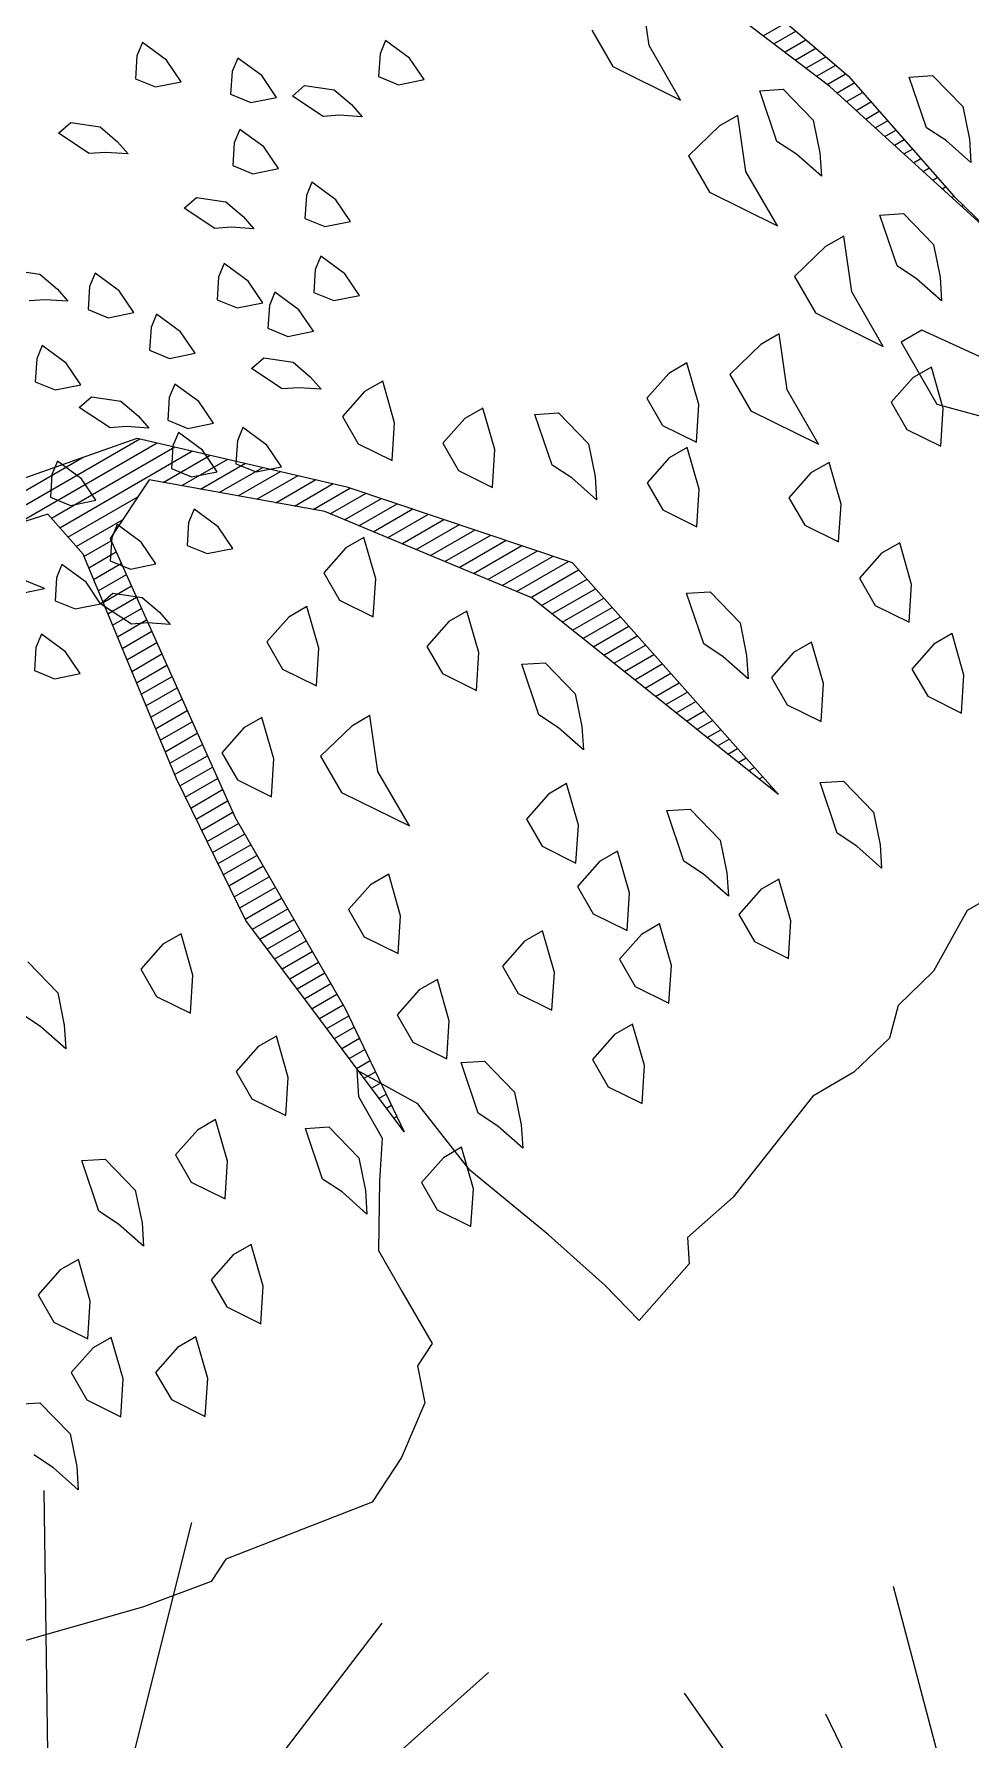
# Model space of a CAD drawing. Header units: metres. Extents: x 12093 to 20303, y 514 to 1412.
# Drawn here: x 19692.317 to 19693.405, y 701.031 to 703.011 of the extents above; entities that cross this region are included whole.
import ezdxf

# ---------------------------------------------------------------- set-up
doc = ezdxf.new("R2010")
doc.units = ezdxf.units.M
doc.layers.get('0').update_dxf_attribs({"lineweight": 13})
for name, color, linetype, lineweight in [('AMBI-GRASS', 104, 'Continuous', 20), ('ARBOLES', 52, 'Continuous', 13), ('grass', 64, 'Continuous', 13), ('MANZANAS-ORIGINALES', 147, 'Continuous', 9)]:
    doc.layers.add(name, color=color, linetype=linetype, lineweight=lineweight)

# ---------------------------------------------------------------- blocks, each defined once
blk = doc.blocks.new('ghgfghgh')
at = {"layer": 'ARBOLES', "lineweight": 20}
for p, q in [((20002.6373, 663.7439), (20002.5112, 663.8395)), ((20002.5455, 663.8416), (20002.6506, 663.7516)), ((20002.5885, 663.7809), (20002.6051, 663.7905)), ((20002.5963, 663.775), (20002.6124, 663.7843)), ((20002.6041, 663.7691), (20002.6197, 663.7781)), ((20002.6119, 663.7632), (20002.6269, 663.7719)), ((20002.6197, 663.7573), (20002.6342, 663.7656)), ((20002.6275, 663.7513), (20002.6415, 663.7594)), ((20002.6353, 663.7454), (20002.6488, 663.7532)), ((20002.7683, 663.6245), (20002.6373, 663.7439)), ((20002.6425, 663.7392), (20002.6551, 663.7465)), ((20002.6495, 663.7328), (20002.6612, 663.7395)), ((20002.6506, 663.7516), (20002.7282, 663.6634)), ((20002.6565, 663.7264), (20002.6673, 663.7326)), ((20002.6635, 663.72), (20002.6734, 663.7257)), ((20002.6705, 663.7136), (20002.6795, 663.7188)), ((20002.6775, 663.7073), (20002.6855, 663.7119)), ((20002.6845, 663.7009), (20002.6916, 663.705)), ((20002.6915, 663.6945), (20002.6977, 663.698)), ((20002.6985, 663.6881), (20002.7038, 663.6911)), ((20002.7055, 663.6817), (20002.7098, 663.6842)), ((20002.7126, 663.6753), (20002.7159, 663.6773)), ((20002.7266, 663.6626), (20002.7281, 663.6635)), ((20002.7282, 663.6634), (20002.7683, 663.6245)), ((20002.7336, 663.6562), (20002.7348, 663.6569)), ((20002.0027, 663.4114), (20002.1318, 663.486)), ((20002.0121, 663.445), (20002.13, 663.4864)), ((20002.0423, 663.4239), (20002.1447, 663.483)), ((20002.0672, 663.4278), (20002.1576, 663.48)), ((20002.0733, 663.4209), (20002.1705, 663.4771)), ((20002.13, 663.4864), (20002.2834, 663.4509)), ((20001.9864, 663.4125), (20002.0903, 663.4725)), ((20002.1489, 663.4541), (20002.1834, 663.4741)), ((20002.1626, 663.4517), (20002.1963, 663.4711)), ((20002.1764, 663.4492), (20002.2092, 663.4681)), ((20002.1901, 663.4467), (20002.222, 663.4651)), ((20002.1387, 663.456), (20002.1103, 663.413)), ((20002.2673, 663.4328), (20002.1387, 663.456)), ((20002.2039, 663.4442), (20002.2349, 663.4621)), ((20002.2176, 663.4417), (20002.2478, 663.4592)), ((20002.2314, 663.4392), (20002.2607, 663.4562)), ((20002.2451, 663.4368), (20002.2736, 663.4532)), ((20002.0793, 663.414), (20002.1304, 663.4435)), ((20002.2589, 663.4343), (20002.2861, 663.45)), ((20002.2714, 663.4311), (20002.2976, 663.4462)), ((20002.2819, 663.4267), (20002.309, 663.4423)), ((20002.2834, 663.4509), (20002.4484, 663.3955)), ((20002.0645, 663.4309), (20001.997, 663.4096)), ((20002.0903, 663.4015), (20002.0645, 663.4309)), ((20002.419, 663.3696), (20002.2673, 663.4328)), ((20002.2924, 663.4223), (20002.3204, 663.4385)), ((20002.3029, 663.418), (20002.3318, 663.4347)), ((20002.3134, 663.4136), (20002.3432, 663.4308)), ((20002.0854, 663.4071), (20002.1193, 663.4267)), ((20002.3239, 663.4092), (20002.3546, 663.427)), ((20002.3343, 663.4049), (20002.366, 663.4232)), ((20002.3448, 663.4005), (20002.3775, 663.4193)), ((20002.3553, 663.3961), (20002.3889, 663.4155)), ((20002.091, 663.3999), (20002.111, 663.4114)), ((20002.0945, 663.3915), (20002.1147, 663.4032)), ((20002.1103, 663.413), (20002.2017, 663.2087)), ((20002.3658, 663.3918), (20002.4003, 663.4117)), ((20002.3763, 663.3874), (20002.4117, 663.4078)), ((20002.3868, 663.383), (20002.4231, 663.404)), ((20002.1587, 663.237), (20002.0903, 663.4015)), ((20002.098, 663.3831), (20002.1184, 663.3949)), ((20002.3973, 663.3787), (20002.4345, 663.4001)), ((20002.4078, 663.3743), (20002.4459, 663.3963)), ((20002.4183, 663.3699), (20002.4532, 663.3901)), ((20002.4484, 663.3955), (20002.5997, 663.2257)), ((20002.1015, 663.3747), (20002.1221, 663.3866)), ((20002.105, 663.3663), (20002.1258, 663.3783)), ((20002.4261, 663.364), (20002.4594, 663.3832)), ((20002.1085, 663.3579), (20002.1295, 663.37)), ((20002.5997, 663.2257), (20002.419, 663.3696)), ((20002.4337, 663.358), (20002.4655, 663.3763)), ((20002.4413, 663.3519), (20002.4716, 663.3694)), ((20002.112, 663.3495), (20002.1332, 663.3617)), ((20002.1155, 663.341), (20002.1369, 663.3534)), ((20002.4488, 663.3459), (20002.4777, 663.3626)), ((20002.4564, 663.3398), (20002.4839, 663.3557)), ((20002.119, 663.3326), (20002.1406, 663.3452)), ((20002.464, 663.3338), (20002.49, 663.3488)), ((20002.4716, 663.3277), (20002.4961, 663.3419)), ((20002.1225, 663.3242), (20002.1443, 663.3369)), ((20002.126, 663.3158), (20002.1481, 663.3286)), ((20002.4792, 663.3217), (20002.5023, 663.335)), ((20002.4868, 663.3156), (20002.5084, 663.3281)), ((20002.1294, 663.3074), (20002.1518, 663.3203)), ((20002.4944, 663.3096), (20002.5145, 663.3212)), ((20002.1329, 663.299), (20002.1555, 663.312)), ((20002.1364, 663.2906), (20002.1592, 663.3037)), ((20002.5019, 663.3036), (20002.5207, 663.3144)), ((20002.5095, 663.2975), (20002.5268, 663.3075)), ((20002.1399, 663.2822), (20002.1629, 663.2954)), ((20002.5171, 663.2915), (20002.5329, 663.3006)), ((20002.5247, 663.2854), (20002.5391, 663.2937)), ((20002.1434, 663.2738), (20002.1666, 663.2872)), ((20002.1469, 663.2654), (20002.1703, 663.2789)), ((20002.5323, 663.2794), (20002.5452, 663.2868)), ((20002.5399, 663.2733), (20002.5513, 663.2799)), ((20002.1504, 663.257), (20002.174, 663.2706)), ((20002.5475, 663.2673), (20002.5575, 663.2731)), ((20002.555, 663.2612), (20002.5636, 663.2662)), ((20002.1539, 663.2486), (20002.1777, 663.2623)), ((20002.1574, 663.2402), (20002.1814, 663.254)), ((20002.5626, 663.2552), (20002.5697, 663.2593)), ((20002.5702, 663.2491), (20002.5759, 663.2524)), ((20002.1612, 663.2319), (20002.1851, 663.2457)), ((20002.5778, 663.2431), (20002.582, 663.2455)), ((20002.2096, 663.1335), (20002.1587, 663.237)), ((20002.1652, 663.2238), (20002.1888, 663.2374)), ((20002.1692, 663.2157), (20002.1925, 663.2292)), ((20002.5854, 663.2371), (20002.5881, 663.2386)), ((20002.593, 663.231), (20002.5943, 663.2317)), ((20002.1732, 663.2076), (20002.1962, 663.2209)), ((20002.1772, 663.1995), (20002.1999, 663.2126)), ((20002.1812, 663.1913), (20002.2041, 663.2045)), ((20002.2017, 663.2087), (20002.2823, 663.069)), ((20002.1852, 663.1832), (20002.2086, 663.1967)), ((20002.1892, 663.1751), (20002.2131, 663.1889)), ((20002.1932, 663.167), (20002.2176, 663.1811)), ((20002.1971, 663.1589), (20002.2221, 663.1733)), ((20002.2011, 663.1507), (20002.2266, 663.1654)), ((20002.2051, 663.1426), (20002.2311, 663.1576)), ((20002.2091, 663.1345), (20002.2357, 663.1498)), ((20002.2144, 663.1271), (20002.2402, 663.142)), ((20002.3255, 662.9788), (20002.2096, 663.1335)), ((20002.2198, 663.1198), (20002.2447, 663.1342)), ((20002.2253, 663.1126), (20002.2492, 663.1264)), ((20002.2308, 663.1053), (20002.2537, 663.1185)), ((20002.2362, 663.098), (20002.2582, 663.1107)), ((20002.2417, 663.0907), (20002.2627, 663.1029)), ((20002.2471, 663.0834), (20002.2673, 663.0951)), ((20002.2526, 663.0762), (20002.2718, 663.0873)), ((20002.258, 663.0689), (20002.2763, 663.0794)), ((20002.2635, 663.0616), (20002.2808, 663.0716)), ((20002.2823, 663.069), (20002.3255, 662.9788)), ((20002.2689, 663.0543), (20002.2849, 663.0636)), ((20002.2744, 663.0471), (20002.2888, 663.0554)), ((20002.2798, 663.0398), (20002.2927, 663.0472)), ((20002.2853, 663.0325), (20002.2966, 663.0391)), ((20002.2907, 663.0252), (20002.3006, 663.0309)), ((20002.2962, 663.018), (20002.3045, 663.0227)), ((20002.3016, 663.0107), (20002.3084, 663.0146)), ((20002.3071, 663.0034), (20002.3123, 663.0064)), ((20002.3125, 662.9961), (20002.3162, 662.9982)), ((20002.318, 662.9888), (20002.3201, 662.9901)), ((20002.3234, 662.9816), (20002.324, 662.9819))]:
    blk.add_line(p, q, dxfattribs=at)
at = {"layer": 'grass'}
for p, q in [((20002.5048, 663.7738), (20002.4989, 663.8147)), ((20002.3118, 663.7776), (20002.3078, 663.7678)), ((20002.3294, 663.7647), (20002.3118, 663.7776)), ((20002.4629, 663.785), (20002.4782, 663.7584)), ((20002.1298, 663.7662), (20002.1287, 663.7495)), ((20002.1338, 663.776), (20002.1298, 663.7662)), ((20002.1514, 663.7631), (20002.1338, 663.776)), ((20002.2036, 663.7647), (20002.1996, 663.7549)), ((20002.2212, 663.7518), (20002.2036, 663.7647)), ((20002.3078, 663.7678), (20002.3067, 663.7511)), ((20002.3401, 663.7489), (20002.3294, 663.7647)), ((20002.5279, 663.7339), (20002.5048, 663.7738)), ((20002.1621, 663.7473), (20002.1514, 663.7631)), ((20002.1996, 663.7549), (20002.1984, 663.7382)), ((20002.2319, 663.7359), (20002.2212, 663.7518)), ((20002.4782, 663.7584), (20002.5279, 663.7339)), ((20002.6954, 663.7508), (20002.7125, 663.7519)), ((20002.7125, 663.7519), (20002.7345, 663.7291)), ((20002.1287, 663.7495), (20002.1434, 663.7435)), ((20002.1434, 663.7435), (20002.1621, 663.7473)), ((20002.2437, 663.7368), (20002.2526, 663.7446)), ((20002.2526, 663.7446), (20002.2742, 663.7415)), ((20002.2742, 663.7415), (20002.2869, 663.7306)), ((20002.3067, 663.7511), (20002.3214, 663.7451)), ((20002.3214, 663.7451), (20002.3401, 663.7489)), ((20002.5859, 663.7408), (20002.6031, 663.7418)), ((20002.5985, 663.7037), (20002.5859, 663.7408)), ((20002.6031, 663.7418), (20002.6251, 663.7191)), ((20002.7079, 663.7137), (20002.6954, 663.7508)), ((20002.1984, 663.7382), (20002.2132, 663.7322)), ((20002.2132, 663.7322), (20002.2319, 663.7359)), ((20002.2662, 663.7219), (20002.2437, 663.7368)), ((20002.2869, 663.7306), (20002.2947, 663.7217)), ((20002.7345, 663.7291), (20002.7394, 663.7053)), ((20002.0724, 663.7096), (20002.0813, 663.7174)), ((20002.0813, 663.7174), (20002.1029, 663.7143)), ((20002.1029, 663.7143), (20002.1156, 663.7034)), ((20002.278, 663.7228), (20002.2662, 663.7219)), ((20002.2947, 663.7217), (20002.278, 663.7228)), ((20002.5565, 663.715), (20002.5338, 663.693)), ((20002.5698, 663.7226), (20002.5565, 663.715)), ((20002.5757, 663.6817), (20002.5698, 663.7226)), ((20002.6251, 663.7191), (20002.6299, 663.6953)), ((20002.0949, 663.6947), (20002.0724, 663.7096)), ((20002.1156, 663.7034), (20002.1234, 663.6945)), ((20002.2011, 663.7027), (20002.2, 663.686)), ((20002.2051, 663.7125), (20002.2011, 663.7027)), ((20002.2227, 663.6996), (20002.2051, 663.7125)), ((20002.6128, 663.6943), (20002.5985, 663.7037)), ((20002.7223, 663.7043), (20002.7079, 663.7137)), ((20002.7404, 663.6882), (20002.7223, 663.7043)), ((20002.7394, 663.7053), (20002.7404, 663.6882)), ((20002.1067, 663.6956), (20002.0949, 663.6947)), ((20002.1234, 663.6945), (20002.1067, 663.6956)), ((20002.2334, 663.6838), (20002.2227, 663.6996)), ((20002.5338, 663.693), (20002.5491, 663.6664)), ((20002.631, 663.6782), (20002.6128, 663.6943)), ((20002.6299, 663.6953), (20002.631, 663.6782)), ((20002.2, 663.686), (20002.2147, 663.68)), ((20002.2147, 663.68), (20002.2334, 663.6838)), ((20002.5988, 663.6418), (20002.5757, 663.6817)), ((20002.2579, 663.6738), (20002.2539, 663.664)), ((20002.2755, 663.6609), (20002.2579, 663.6738)), ((20002.5491, 663.6664), (20002.5988, 663.6418)), ((20002.7196, 663.669), (20002.722, 663.6704)), ((20002.1644, 663.6548), (20002.1733, 663.6626)), ((20002.1869, 663.6399), (20002.1644, 663.6548)), ((20002.1733, 663.6626), (20002.1949, 663.6595)), ((20002.1949, 663.6595), (20002.2076, 663.6486)), ((20002.2539, 663.664), (20002.2528, 663.6473)), ((20002.2862, 663.6451), (20002.2755, 663.6609)), ((20002.1987, 663.6408), (20002.1869, 663.6399)), ((20002.2154, 663.6397), (20002.1987, 663.6408)), ((20002.2076, 663.6486), (20002.2154, 663.6397)), ((20002.2528, 663.6473), (20002.2675, 663.6413)), ((20002.2675, 663.6413), (20002.2862, 663.6451)), ((20002.6739, 663.6498), (20002.6911, 663.6508)), ((20002.6865, 663.6127), (20002.6739, 663.6498)), ((20002.6911, 663.6508), (20002.7131, 663.6281)), ((20002.6474, 663.6344), (20002.6341, 663.6267)), ((20002.6533, 663.5935), (20002.6474, 663.6344)), ((20002.7131, 663.6281), (20002.718, 663.6043)), ((20002.2644, 663.6197), (20002.2604, 663.6099)), ((20002.282, 663.6068), (20002.2644, 663.6197)), ((20002.6341, 663.6267), (20002.6113, 663.6047)), ((20002.0372, 663.6096), (20002.0588, 663.6065)), ((20002.0588, 663.6065), (20002.0715, 663.5956)), ((20002.0991, 663.6072), (20002.0951, 663.5974)), ((20002.1167, 663.5942), (20002.0991, 663.6072)), ((20002.1896, 663.6045), (20002.1885, 663.5878)), ((20002.1936, 663.6143), (20002.1896, 663.6045)), ((20002.2112, 663.6014), (20002.1936, 663.6143)), ((20002.2604, 663.6099), (20002.2593, 663.5932)), ((20002.2927, 663.5909), (20002.282, 663.6068)), ((20002.6113, 663.6047), (20002.6267, 663.5781)), ((20002.7008, 663.6032), (20002.6865, 663.6127)), ((20002.719, 663.5871), (20002.7008, 663.6032)), ((20002.718, 663.6043), (20002.719, 663.5871)), ((20002.0715, 663.5956), (20002.0793, 663.5867)), ((20002.0951, 663.5974), (20002.094, 663.5806)), ((20002.1274, 663.5784), (20002.1167, 663.5942)), ((20002.2219, 663.5856), (20002.2112, 663.6014)), ((20002.2308, 663.5934), (20002.2268, 663.5836)), ((20002.2484, 663.5805), (20002.2308, 663.5934)), ((20002.2593, 663.5932), (20002.274, 663.5872)), ((20002.274, 663.5872), (20002.2927, 663.5909)), ((20002.6763, 663.5536), (20002.6533, 663.5935)), ((20002.0626, 663.5878), (20002.0508, 663.5869)), ((20002.0793, 663.5867), (20002.0626, 663.5878)), ((20002.094, 663.5806), (20002.1087, 663.5746)), ((20002.1087, 663.5746), (20002.1274, 663.5784)), ((20002.1441, 663.5773), (20002.1401, 663.5675)), ((20002.1617, 663.5644), (20002.1441, 663.5773)), ((20002.1885, 663.5878), (20002.2032, 663.5818)), ((20002.2032, 663.5818), (20002.2219, 663.5856)), ((20002.2268, 663.5836), (20002.2257, 663.5669)), ((20002.2591, 663.5647), (20002.2484, 663.5805)), ((20002.6267, 663.5781), (20002.6763, 663.5536)), ((20002.1401, 663.5675), (20002.139, 663.5508)), ((20002.2257, 663.5669), (20002.2404, 663.5609)), ((20002.2404, 663.5609), (20002.2591, 663.5647)), ((20002.7045, 663.5654), (20002.6894, 663.5567)), ((20002.7729, 663.5343), (20002.7045, 663.5654)), ((20002.0604, 663.5544), (20002.0564, 663.5446)), ((20002.078, 663.5414), (20002.0604, 663.5544)), ((20002.1724, 663.5486), (20002.1617, 663.5644)), ((20002.5868, 663.5551), (20002.564, 663.5331)), ((20002.6001, 663.5628), (20002.5868, 663.5551)), ((20002.606, 663.5219), (20002.6001, 663.5628)), ((20002.6894, 663.5567), (20002.7156, 663.5113)), ((20002.0564, 663.5446), (20002.0553, 663.5278)), ((20002.0887, 663.5256), (20002.078, 663.5414)), ((20002.139, 663.5508), (20002.1537, 663.5448)), ((20002.1537, 663.5448), (20002.1724, 663.5486)), ((20002.2137, 663.5375), (20002.2226, 663.5453)), ((20002.2226, 663.5453), (20002.2442, 663.5422)), ((20002.2442, 663.5422), (20002.2569, 663.5312)), ((20002.5325, 663.5415), (20002.5192, 663.5339)), ((20002.5412, 663.5111), (20002.5325, 663.5415)), ((20002.0553, 663.5278), (20002.07, 663.5218)), ((20002.2362, 663.5225), (20002.2137, 663.5375)), ((20002.2569, 663.5312), (20002.2647, 663.5223)), ((20002.3098, 663.5282), (20002.2965, 663.5205)), ((20002.3185, 663.4977), (20002.3098, 663.5282)), ((20002.5192, 663.5339), (20002.5031, 663.5157)), ((20002.564, 663.5331), (20002.5794, 663.5065)), ((20002.6983, 663.5309), (20002.6822, 663.5127)), ((20002.7116, 663.5385), (20002.6983, 663.5309)), ((20002.7203, 663.5081), (20002.7116, 663.5385)), ((20002.07, 663.5218), (20002.0887, 663.5256)), ((20002.0876, 663.5089), (20002.0965, 663.5167)), ((20002.0965, 663.5167), (20002.1181, 663.5136)), ((20002.1535, 663.5163), (20002.1524, 663.4996)), ((20002.1575, 663.5261), (20002.1535, 663.5163)), ((20002.1751, 663.5132), (20002.1575, 663.5261)), ((20002.248, 663.5234), (20002.2362, 663.5225)), ((20002.2647, 663.5223), (20002.248, 663.5234)), ((20002.2965, 663.5205), (20002.2804, 663.5023)), ((20002.5031, 663.5157), (20002.5147, 663.4958)), ((20002.629, 663.482), (20002.606, 663.5219)), ((20002.1101, 663.494), (20002.0876, 663.5089)), ((20002.1181, 663.5136), (20002.1308, 663.5027)), ((20002.1308, 663.5027), (20002.1386, 663.4938)), ((20002.1858, 663.4974), (20002.1751, 663.5132)), ((20002.2804, 663.5023), (20002.2919, 663.4824)), ((20002.3832, 663.5085), (20002.3699, 663.5008)), ((20002.3919, 663.4781), (20002.3832, 663.5085)), ((20002.4213, 663.5039), (20002.4384, 663.5049)), ((20002.4338, 663.4668), (20002.4213, 663.5039)), ((20002.4384, 663.5049), (20002.4604, 663.4822)), ((20002.5395, 663.4835), (20002.5412, 663.5111)), ((20002.5794, 663.5065), (20002.629, 663.482)), ((20002.6822, 663.5127), (20002.6937, 663.4927)), ((20002.7156, 663.5113), (20002.7514, 663.5017)), ((20002.7185, 663.4805), (20002.7203, 663.5081)), ((20002.1219, 663.4949), (20002.1101, 663.494)), ((20002.1386, 663.4938), (20002.1219, 663.4949)), ((20002.1524, 663.4996), (20002.1671, 663.4936)), ((20002.1602, 663.4907), (20002.1562, 663.4809)), ((20002.1778, 663.4778), (20002.1602, 663.4907)), ((20002.1671, 663.4936), (20002.1858, 663.4974)), ((20002.2074, 663.4942), (20002.2034, 663.4844)), ((20002.225, 663.4813), (20002.2074, 663.4942)), ((20002.3167, 663.4701), (20002.3185, 663.4977)), ((20002.3699, 663.5008), (20002.3538, 663.4827)), ((20002.5147, 663.4958), (20002.5395, 663.4835)), ((20002.6937, 663.4927), (20002.7185, 663.4805)), ((20002.1562, 663.4809), (20002.1551, 663.4642)), ((20002.1885, 663.4619), (20002.1778, 663.4778)), ((20002.2034, 663.4844), (20002.2023, 663.4677)), ((20002.2357, 663.4655), (20002.225, 663.4813)), ((20002.2919, 663.4824), (20002.3167, 663.4701)), ((20002.3538, 663.4827), (20002.3653, 663.4627)), ((20002.3901, 663.4504), (20002.3919, 663.4781)), ((20002.4604, 663.4822), (20002.4653, 663.4584)), ((20002.5328, 663.4796), (20002.5195, 663.472)), ((20002.5415, 663.4492), (20002.5328, 663.4796)), ((20002.0716, 663.4697), (20002.0675, 663.4599)), ((20002.0892, 663.4568), (20002.0716, 663.4697)), ((20002.2023, 663.4677), (20002.217, 663.4617)), ((20002.217, 663.4617), (20002.2357, 663.4655)), ((20002.4482, 663.4574), (20002.4338, 663.4668)), ((20002.5195, 663.472), (20002.5034, 663.4538)), ((20002.6367, 663.4687), (20002.6234, 663.461)), ((20002.6454, 663.4382), (20002.6367, 663.4687)), ((20002.0675, 663.4599), (20002.0664, 663.4432)), ((20002.0998, 663.441), (20002.0892, 663.4568)), ((20002.1551, 663.4642), (20002.1698, 663.4582)), ((20002.1698, 663.4582), (20002.1885, 663.4619)), ((20002.3653, 663.4627), (20002.3901, 663.4504)), ((20002.4663, 663.4413), (20002.4482, 663.4574)), ((20002.4653, 663.4584), (20002.4663, 663.4413)), ((20002.5034, 663.4538), (20002.5149, 663.4339)), ((20002.6234, 663.461), (20002.6073, 663.4428)), ((20002.0664, 663.4432), (20002.0811, 663.4372)), ((20002.0811, 663.4372), (20002.0998, 663.441)), ((20002.5397, 663.4216), (20002.5415, 663.4492)), ((20002.6073, 663.4428), (20002.6188, 663.4229)), ((20002.1716, 663.4345), (20002.1676, 663.4247)), ((20002.1892, 663.4216), (20002.1716, 663.4345)), ((20002.5149, 663.4339), (20002.5397, 663.4216)), ((20002.6436, 663.4106), (20002.6454, 663.4382)), ((20002.1154, 663.4232), (20002.1114, 663.4134)), ((20002.133, 663.4103), (20002.1154, 663.4232)), ((20002.1676, 663.4247), (20002.1665, 663.408)), ((20002.1999, 663.4058), (20002.1892, 663.4216)), ((20002.6188, 663.4229), (20002.6436, 663.4106)), ((20002.1114, 663.4134), (20002.1103, 663.3967)), ((20002.1437, 663.3944), (20002.133, 663.4103)), ((20002.1665, 663.408), (20002.1812, 663.402)), ((20002.1812, 663.402), (20002.1999, 663.4058)), ((20002.2827, 663.4062), (20002.2666, 663.388)), ((20002.296, 663.4138), (20002.2827, 663.4062)), ((20002.3047, 663.3834), (20002.296, 663.4138)), ((20002.6751, 663.4022), (20002.6589, 663.384)), ((20002.6884, 663.4099), (20002.6751, 663.4022)), ((20002.6971, 663.3794), (20002.6884, 663.4099)), ((20002.0749, 663.394), (20002.0709, 663.3842)), ((20002.0925, 663.3811), (20002.0749, 663.394)), ((20002.1103, 663.3967), (20002.125, 663.3906)), ((20002.125, 663.3906), (20002.1437, 663.3944)), ((20002.062, 663.3764), (20002.0326, 663.3884)), ((20002.0709, 663.3842), (20002.0698, 663.3675)), ((20002.1032, 663.3652), (20002.0925, 663.3811)), ((20002.2666, 663.388), (20002.2781, 663.368)), ((20002.3029, 663.3558), (20002.3047, 663.3834)), ((20002.6589, 663.384), (20002.6705, 663.3641)), ((20002.6953, 663.3518), (20002.6971, 663.3794)), ((20002.0246, 663.3688), (20002.062, 663.3764)), ((20002.0698, 663.3675), (20002.0845, 663.3615)), ((20002.0845, 663.3615), (20002.1032, 663.3652)), ((20002.1032, 663.3652), (20002.1121, 663.373)), ((20002.1257, 663.3503), (20002.1032, 663.3652)), ((20002.1121, 663.373), (20002.1337, 663.3699)), ((20002.1337, 663.3699), (20002.1464, 663.359)), ((20002.2781, 663.368), (20002.3029, 663.3558)), ((20002.5323, 663.373), (20002.5495, 663.374)), ((20002.5449, 663.3359), (20002.5323, 663.373)), ((20002.5495, 663.374), (20002.5715, 663.3513)), ((20002.1464, 663.359), (20002.1542, 663.3501)), ((20002.241, 663.3555), (20002.2249, 663.3373)), ((20002.2543, 663.3632), (20002.241, 663.3555)), ((20002.263, 663.3327), (20002.2543, 663.3632)), ((20002.3582, 663.3522), (20002.3421, 663.334)), ((20002.3715, 663.3599), (20002.3582, 663.3522)), ((20002.3802, 663.3295), (20002.3715, 663.3599)), ((20002.6705, 663.3641), (20002.6953, 663.3518)), ((20002.0598, 663.343), (20002.0558, 663.3332)), ((20002.0774, 663.33), (20002.0598, 663.343)), ((20002.1375, 663.3512), (20002.1257, 663.3503)), ((20002.1542, 663.3501), (20002.1375, 663.3512)), ((20002.5715, 663.3513), (20002.5763, 663.3275)), ((20002.7267, 663.3434), (20002.7134, 663.3357)), ((20002.7354, 663.3129), (20002.7267, 663.3434)), ((20002.0558, 663.3332), (20002.0547, 663.3165)), ((20002.0881, 663.3142), (20002.0774, 663.33)), ((20002.2249, 663.3373), (20002.2364, 663.3174)), ((20002.2612, 663.3051), (20002.263, 663.3327)), ((20002.3421, 663.334), (20002.3536, 663.3141)), ((20002.3784, 663.3018), (20002.3802, 663.3295)), ((20002.5592, 663.3264), (20002.5449, 663.3359)), ((20002.5763, 663.3275), (20002.5774, 663.3103)), ((20002.6106, 663.3295), (20002.5945, 663.3114)), ((20002.6239, 663.3372), (20002.6106, 663.3295)), ((20002.6326, 663.3068), (20002.6239, 663.3372)), ((20002.7134, 663.3357), (20002.6973, 663.3175)), ((20002.0547, 663.3165), (20002.0694, 663.3104)), ((20002.2364, 663.3174), (20002.2612, 663.3051)), ((20002.4116, 663.321), (20002.4288, 663.3221)), ((20002.4242, 663.2839), (20002.4116, 663.321)), ((20002.4288, 663.3221), (20002.4508, 663.2993)), ((20002.5774, 663.3103), (20002.5592, 663.3264)), ((20002.6973, 663.3175), (20002.7089, 663.2976)), ((20002.0694, 663.3104), (20002.0881, 663.3142)), ((20002.3536, 663.3141), (20002.3784, 663.3018)), ((20002.5945, 663.3114), (20002.606, 663.2914)), ((20002.6308, 663.2791), (20002.6326, 663.3068)), ((20002.7337, 663.2853), (20002.7354, 663.3129)), ((20002.4508, 663.2993), (20002.4556, 663.2755)), ((20002.606, 663.2914), (20002.6308, 663.2791)), ((20002.7089, 663.2976), (20002.7337, 663.2853)), ((20002.2213, 663.2821), (20002.208, 663.2744)), ((20002.2301, 663.2517), (20002.2213, 663.2821)), ((20002.3004, 663.2834), (20002.2871, 663.2757)), ((20002.3063, 663.2425), (20002.3004, 663.2834)), ((20002.4385, 663.2745), (20002.4242, 663.2839)), ((20002.208, 663.2744), (20002.1919, 663.2562)), ((20002.2871, 663.2757), (20002.2643, 663.2537)), ((20002.4567, 663.2584), (20002.4385, 663.2745)), ((20002.4556, 663.2755), (20002.4567, 663.2584)), ((20002.1919, 663.2562), (20002.2035, 663.2363)), ((20002.2643, 663.2537), (20002.2797, 663.2271)), ((20002.2283, 663.224), (20002.2301, 663.2517)), ((20002.3293, 663.2026), (20002.3063, 663.2425)), ((20002.2035, 663.2363), (20002.2283, 663.224)), ((20002.4444, 663.2336), (20002.4311, 663.2259)), ((20002.4531, 663.2031), (20002.4444, 663.2336)), ((20002.6301, 663.2344), (20002.6472, 663.2354)), ((20002.6426, 663.1973), (20002.6301, 663.2344)), ((20002.6472, 663.2354), (20002.6692, 663.2127)), ((20002.2797, 663.2271), (20002.3293, 663.2026)), ((20002.4311, 663.2259), (20002.415, 663.2077)), ((20002.5178, 663.2139), (20002.5349, 663.2149)), ((20002.5349, 663.2149), (20002.557, 663.1922)), ((20002.415, 663.2077), (20002.4265, 663.1878)), ((20002.4513, 663.1755), (20002.4531, 663.2031)), ((20002.5304, 663.1768), (20002.5178, 663.2139)), ((20002.6692, 663.2127), (20002.6741, 663.1889)), ((20002.557, 663.1922), (20002.5618, 663.1684)), ((20002.657, 663.1878), (20002.6426, 663.1973)), ((20002.4265, 663.1878), (20002.4513, 663.1755)), ((20002.4818, 663.1842), (20002.4685, 663.1765)), ((20002.4905, 663.1538), (20002.4818, 663.1842)), ((20002.6751, 663.1717), (20002.657, 663.1878)), ((20002.6741, 663.1889), (20002.6751, 663.1717)), ((20002.3142, 663.1673), (20002.3009, 663.1596)), ((20002.3229, 663.1368), (20002.3142, 663.1673)), ((20002.4685, 663.1765), (20002.4524, 663.1584)), ((20002.5447, 663.1673), (20002.5304, 663.1768)), ((20002.5629, 663.1512), (20002.5447, 663.1673)), ((20002.5618, 663.1684), (20002.5629, 663.1512)), ((20002.7984, 663.1758), (20002.7378, 663.1408)), ((20002.3009, 663.1596), (20002.2848, 663.1414)), ((20002.4524, 663.1584), (20002.4639, 663.1384)), ((20002.4887, 663.1261), (20002.4905, 663.1538)), ((20002.5866, 663.1561), (20002.5705, 663.1379)), ((20002.5999, 663.1638), (20002.5866, 663.1561)), ((20002.6086, 663.1333), (20002.5999, 663.1638)), ((20002.2848, 663.1414), (20002.2963, 663.1215)), ((20002.7378, 663.1408), (20002.7131, 663.0963)), ((20002.3212, 663.1092), (20002.3229, 663.1368)), ((20002.4639, 663.1384), (20002.4887, 663.1261)), ((20002.5125, 663.131), (20002.4992, 663.1233)), ((20002.5212, 663.1006), (20002.5125, 663.131)), ((20002.5705, 663.1379), (20002.582, 663.118)), ((20002.6069, 663.1057), (20002.6086, 663.1333)), ((20002.1488, 663.1161), (20002.1327, 663.0979)), ((20002.1621, 663.1237), (20002.1488, 663.1161)), ((20002.1708, 663.0933), (20002.1621, 663.1237)), ((20002.2963, 663.1215), (20002.3212, 663.1092)), ((20002.4135, 663.1182), (20002.3974, 663.1)), ((20002.4268, 663.1259), (20002.4135, 663.1182)), ((20002.4355, 663.0954), (20002.4268, 663.1259)), ((20002.4992, 663.1233), (20002.4831, 663.1052)), ((20002.582, 663.118), (20002.6069, 663.1057)), ((20002.0498, 663.1032), (20002.0718, 663.0805)), ((20002.4831, 663.1052), (20002.4946, 663.0852)), ((20002.1327, 663.0979), (20002.1442, 663.0779)), ((20002.169, 663.0657), (20002.1708, 663.0933)), ((20002.3498, 663.0903), (20002.3365, 663.0826)), ((20002.3585, 663.0599), (20002.3498, 663.0903)), ((20002.3974, 663.1), (20002.4089, 663.0801)), ((20002.4337, 663.0678), (20002.4355, 663.0954)), ((20002.5194, 663.073), (20002.5212, 663.1006)), ((20002.7131, 663.0963), (20002.6872, 663.0713)), ((20002.0718, 663.0805), (20002.0766, 663.0567)), ((20002.1442, 663.0779), (20002.169, 663.0657)), ((20002.3365, 663.0826), (20002.3204, 663.0644)), ((20002.4089, 663.0801), (20002.4337, 663.0678)), ((20002.4946, 663.0852), (20002.5194, 663.073)), ((20002.0595, 663.0557), (20002.0452, 663.0651)), ((20002.6872, 663.0713), (20002.6808, 663.0474)), ((20002.0777, 663.0396), (20002.0595, 663.0557)), ((20002.0766, 663.0567), (20002.0777, 663.0396)), ((20002.3204, 663.0644), (20002.3319, 663.0445)), ((20002.3567, 663.0322), (20002.3585, 663.0599)), ((20002.4928, 663.0576), (20002.4795, 663.0499)), ((20002.5015, 663.0272), (20002.4928, 663.0576)), ((20002.2186, 663.0411), (20002.2025, 663.023)), ((20002.2319, 663.0488), (20002.2186, 663.0411)), ((20002.2406, 663.0184), (20002.2319, 663.0488)), ((20002.3319, 663.0445), (20002.3567, 663.0322)), ((20002.4795, 663.0499), (20002.4634, 663.0318)), ((20002.6808, 663.0474), (20002.6549, 663.0224)), ((20002.3672, 663.0294), (20002.3844, 663.0304)), ((20002.3798, 662.9923), (20002.3672, 663.0294)), ((20002.3844, 663.0304), (20002.4064, 663.0077)), ((20002.4634, 663.0318), (20002.4749, 663.0118)), ((20002.2025, 663.023), (20002.214, 663.003)), ((20002.2388, 662.9908), (20002.2406, 663.0184)), ((20002.2909, 663.024), (20002.2921, 663.0045)), ((20002.3354, 662.9993), (20002.2909, 663.024)), ((20002.4997, 662.9995), (20002.5015, 663.0272)), ((20002.6549, 663.0224), (20002.6247, 663.0049)), ((20002.214, 663.003), (20002.2388, 662.9908)), ((20002.2921, 663.0045), (20002.3095, 662.9742)), ((20002.4064, 663.0077), (20002.4112, 662.9839)), ((20002.4749, 663.0118), (20002.4997, 662.9995)), ((20002.6247, 663.0049), (20002.5956, 662.9679)), ((20002.3736, 662.9507), (20002.3354, 662.9993)), ((20002.3941, 662.9829), (20002.3798, 662.9923)), ((20002.1741, 662.98), (20002.158, 662.9618)), ((20002.1874, 662.9877), (20002.1741, 662.98)), ((20002.1961, 662.9572), (20002.1874, 662.9877)), ((20002.2532, 662.9813), (20002.2703, 662.9823)), ((20002.2657, 662.9442), (20002.2532, 662.9813)), ((20002.2703, 662.9823), (20002.2923, 662.9596)), ((20002.4123, 662.9668), (20002.3941, 662.9829)), ((20002.4112, 662.9839), (20002.4123, 662.9668)), ((20002.3095, 662.9742), (20002.3075, 662.9428)), ((20002.3675, 662.9675), (20002.3542, 662.9598)), ((20002.3762, 662.9371), (20002.3675, 662.9675)), ((20002.5956, 662.9679), (20002.5665, 662.931)), ((20002.0895, 662.9577), (20002.1066, 662.9587)), ((20002.102, 662.9206), (20002.0895, 662.9577)), ((20002.1066, 662.9587), (20002.1286, 662.936)), ((20002.158, 662.9618), (20002.1695, 662.9419)), ((20002.1943, 662.9296), (20002.1961, 662.9572)), ((20002.2923, 662.9596), (20002.2972, 662.9358)), ((20002.3542, 662.9598), (20002.3381, 662.9417)), ((20002.1695, 662.9419), (20002.1943, 662.9296)), ((20002.28, 662.9348), (20002.2657, 662.9442)), ((20002.3075, 662.9428), (20002.3066, 662.8919)), ((20002.3381, 662.9417), (20002.3496, 662.9217)), ((20002.4312, 662.9033), (20002.3736, 662.9507)), ((20002.1286, 662.936), (20002.1335, 662.9122)), ((20002.2982, 662.9186), (20002.28, 662.9348)), ((20002.2972, 662.9358), (20002.2982, 662.9186)), ((20002.3744, 662.9095), (20002.3762, 662.9371)), ((20002.5665, 662.931), (20002.533, 662.9015)), ((20002.1163, 662.9112), (20002.102, 662.9206)), ((20002.3496, 662.9217), (20002.3744, 662.9095)), ((20002.1345, 662.8951), (20002.1163, 662.9112)), ((20002.1335, 662.9122), (20002.1345, 662.8951)), ((20002.4519, 662.8849), (20002.4312, 662.9033)), ((20002.2135, 662.8964), (20002.2002, 662.8887)), ((20002.2222, 662.8659), (20002.2135, 662.8964)), ((20002.3066, 662.8919), (20002.3241, 662.8616)), ((20002.533, 662.9015), (20002.5342, 662.8821)), ((20002.0869, 662.8853), (20002.0736, 662.8777)), ((20002.0956, 662.8549), (20002.0869, 662.8853)), ((20002.2002, 662.8887), (20002.1841, 662.8705)), ((20002.4725, 662.8666), (20002.4519, 662.8849)), ((20002.5342, 662.8821), (20002.5159, 662.8614)), ((20002.0736, 662.8777), (20002.0575, 662.8595)), ((20002.1841, 662.8705), (20002.1957, 662.8506)), ((20002.2205, 662.8383), (20002.2222, 662.8659)), ((20002.4976, 662.8407), (20002.4725, 662.8666)), ((20002.0575, 662.8595), (20002.069, 662.8395)), ((20002.0939, 662.8273), (20002.0956, 662.8549)), ((20002.3241, 662.8616), (20002.3372, 662.8389)), ((20002.5159, 662.8614), (20002.4976, 662.8407)), ((20002.1957, 662.8506), (20002.2205, 662.8383)), ((20002.069, 662.8395), (20002.0939, 662.8273)), ((20002.111, 662.8283), (20002.0977, 662.8206)), ((20002.1197, 662.7979), (20002.111, 662.8283)), ((20002.1729, 662.8286), (20002.1596, 662.8209)), ((20002.1816, 662.7981), (20002.1729, 662.8286)), ((20002.3372, 662.8389), (20002.346, 662.8238)), ((20002.0977, 662.8206), (20002.0816, 662.8025)), ((20002.1596, 662.8209), (20002.1435, 662.8027)), ((20002.346, 662.8238), (20002.3352, 662.8075)), ((20002.3352, 662.8075), (20002.3407, 662.7804)), ((20002.0816, 662.8025), (20002.0931, 662.7825)), ((20002.1179, 662.7702), (20002.1197, 662.7979)), ((20002.1435, 662.8027), (20002.155, 662.7828)), ((20002.1798, 662.7705), (20002.1816, 662.7981)), ((20002.0417, 662.7794), (20002.0588, 662.7805)), ((20002.0588, 662.7805), (20002.0808, 662.7577)), ((20002.0931, 662.7825), (20002.1179, 662.7702)), ((20002.155, 662.7828), (20002.1798, 662.7705)), ((20002.3407, 662.7804), (20002.3236, 662.7403)), ((20002.0808, 662.7577), (20002.0857, 662.7339)), ((20002.0686, 662.7329), (20002.0542, 662.7423)), ((20002.0867, 662.7168), (20002.0686, 662.7329)), ((20002.0857, 662.7339), (20002.0867, 662.7168)), ((20002.3236, 662.7403), (20002.3021, 662.7077)), ((20002.3021, 662.7077), (20002.195, 662.666)), ((20002.195, 662.666), (20002.1842, 662.6497)), ((20002.1842, 662.6497), (20002.1345, 662.6311)), ((20002.1345, 662.6311), (20002.0998, 662.6212)), ((20002.0998, 662.6212), (20002.0652, 662.6113)), ((20002.0652, 662.6113), (20002.0306, 662.6014))]:
    blk.add_line(p, q, dxfattribs=at)
blk = doc.blocks.new('Arbust11')
for p, q in [((0.0378, 0.4871), (-0.0937, 0.9403)), ((0.0408, 0.5449), (0.1405, 0.941)), ((0.0408, 0.4825), (0.0377, 0.9348)), ((-0.1618, 0.888), (0.0377, 0.4856)), ((0.0439, 0.4856), (0.3088, 0.8724)), ((0.0595, 0.5199), (0.1997, 0.8474)), ((0.0377, 0.4856), (-0.274, 0.8225)), ((-0.0621, 0.5573), (-0.3332, 0.7944)), ((0.0439, 0.4794), (0.3805, 0.7788)), ((-0.3488, 0.7476), (0.0408, 0.4856)), ((0.0283, 0.4856), (-0.3738, 0.7039)), ((0.047, 0.4794), (0.4366, 0.6759)), ((0.0314, 0.4856), (-0.4049, 0.6104)), ((-0.433, 0.5262), (0.0439, 0.4825)), ((0.0533, 0.4887), (0.474, 0.5137)), ((0.0439, 0.4825), (-0.4267, 0.4669)), ((-0.0527, 0.4794), (-0.4267, 0.3952)), ((0.0408, 0.4762), (-0.3893, 0.2673)), ((0.047, 0.4856), (0.499, 0.4263)), ((0.0501, 0.4794), (0.2901, 0.0832)), ((0.0564, 0.4762), (0.3649, 0.1425)), ((0.072, 0.4762), (0.4647, 0.3484)), ((0.0408, 0.47), (-0.3364, 0.2174)), ((0.0408, 0.4731), (-0.274, 0.1581)), ((0.0377, 0.4669), (-0.2117, 0.0988)), ((0.0501, 0.4638), (-0.0215, 0.0146)), ((0.0501, 0.4731), (0.4304, 0.2454)), ((0.0533, 0.47), (0.1935, 0.0177)), ((0.0501, 0.4544), (-0.1088, 0.0209)), ((0.0533, 0.4451), (0.0907, 0.0271))]:
    blk.add_line(p, q)

msp = doc.modelspace()

# ---------------------------------------------------------------- linework, layer by layer
at = {"layer": 'MANZANAS-ORIGINALES'}
for centre, radius, start, end in [((19642.9403, 405.9341), 304.279, 76.754672, 83.883439), ((19642.9585, 406.0744), 303.9876, 76.751542, 83.884028), ((19642.9407, 405.9377), 298.2754, 76.737765, 84.549861), ((19642.9403, 405.9341), 298.129, 76.737405, 84.549838)]:
    msp.add_arc(centre, radius, start, end, dxfattribs=at)

# ---------------------------------------------------------------- block references
at = {"layer": 'AMBI-GRASS', "ltscale": 0.05, "xscale": 1.499999999998325, "yscale": 1.499999999998325, "zscale": 1.499999999998325, "rotation": 49.16166176348414}
for p in [(19692.8388, 700.1244), (19694.0021, 700.0024)]:
    msp.add_blockref('Arbust11', p, dxfattribs=at)
at = {"layer": 'Defpoints', "lineweight": 20, "xscale": 1.586003757394792, "yscale": 1.586003757394792, "zscale": 1.586003757394792}
msp.add_blockref('ghgfghgh', (-12031.0169, -349.7504), dxfattribs=at)

doc.saveas('drawing.dxf')
